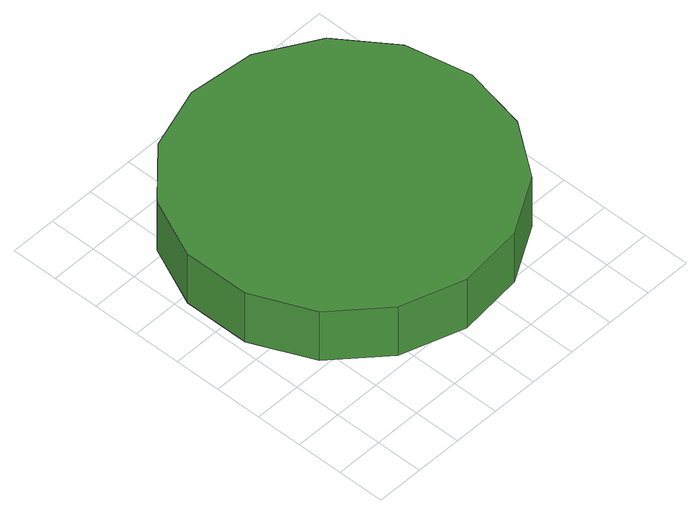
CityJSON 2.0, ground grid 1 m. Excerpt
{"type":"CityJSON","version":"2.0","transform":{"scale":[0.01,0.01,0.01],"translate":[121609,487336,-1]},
"CityObjects":{
"tree1":{"type":"SolitaryVegetationObject","attributes":{"function":"something"},"geometry":[{"type":"MultiSurface","lod":"1","boundaries":[[[0,1,2,3,4,5,6,7,8,9,10,11,12,13,14]],[[15,16,17,18,19,20,21,22,23,24,25,26,27,28,29]],[[0,29,28,1]],[[1,28,27,2]],[[2,27,26,3]],[[3,26,25,4]],[[4,25,24,5]],[[5,24,23,6]],[[6,23,22,7]],[[7,22,21,8]],[[8,21,20,9]],[[9,20,19,10]],[[10,19,18,11]],[[11,18,17,12]],[[12,17,16,13]],[[13,16,15,14]],[[14,15,29,0]]]}]}
},
"vertices":[
[690,416,199],[661,554,199],[578,668,199],[456,739,199],[315,753,199],[181,710,199],[76,615,199],[19,486,199],[19,345,199],[76,216,199],[181,122,199],[315,78,199],[456,93,199],[578,164,199],[661,278,199],[661,278,72],[578,164,72],[456,93,72],[315,78,72],[181,122,72],[76,216,72],[19,345,72],[19,486,72],[76,615,72],[181,710,72],[315,753,72],[456,739,72],[578,668,72],[661,554,72],[690,416,72]
]}
